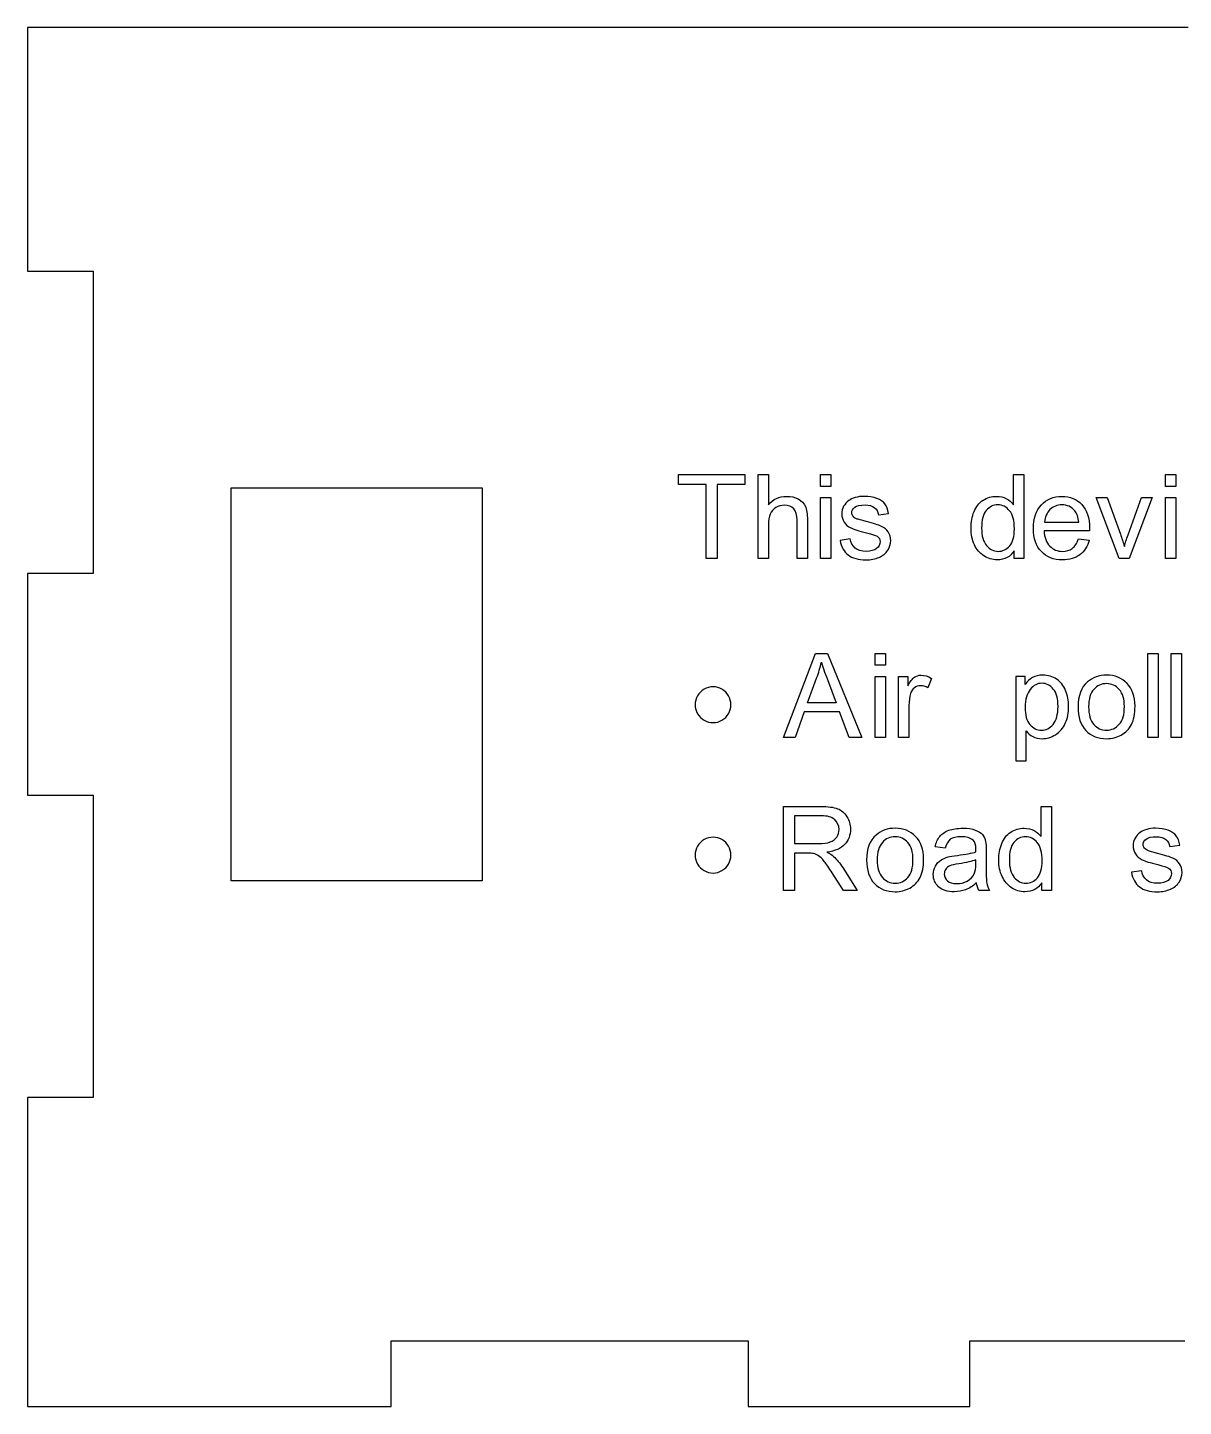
# Model space of a CAD drawing. Extents: x 18 to 213, y 13 to 206.
# Drawn here: x 17.7 to 70.6, y 13.9 to 77.1 of the extents above; entities that cross this region are included whole.
import ezdxf

# ---------------------------------------------------------------- set-up
doc = ezdxf.new("R2010")
doc.units = 0
doc.layers.get('0').update_dxf_attribs({"linetype": 'CONTINUOUS'})

msp = doc.modelspace()

# ---------------------------------------------------------------- linework, layer by layer
at = {"color": 7}
for p, q in [((34.197788, 77.072569), (17.697911, 77.072569)), ((17.697911, 77.072569), (17.697911, 65.922673)), ((50.847666, 77.072591), (34.197788, 77.072591)), ((34.197788, 77.072591), (34.197788, 77.072569)), ((50.847666, 77.072569), (50.847666, 77.072591)), ((60.697592, 77.072569), (50.847666, 77.072569)), ((70.847518, 77.072591), (60.697592, 77.072591)), ((60.697592, 77.072591), (60.697592, 77.072569)), ((17.697911, 65.922673), (20.697888, 65.922673)), ((20.697888, 65.922673), (20.697888, 52.072776)), ((20.697888, 52.072776), (17.697911, 52.072776)), ((17.697911, 52.072776), (17.697911, 41.92285)), ((17.697911, 41.92285), (20.697888, 41.92285)), ((20.697888, 41.92285), (20.697888, 28.072954)), ((20.697888, 28.072954), (17.697911, 28.072954)), ((17.697911, 28.072954), (17.697911, 13.923058)), ((34.347788, 13.923058), (34.347788, 16.923035)), ((34.347788, 16.923035), (50.697666, 16.923035)), ((50.697666, 16.923035), (50.697666, 13.923058)), ((60.847592, 13.923058), (60.847592, 16.923035)), ((60.847592, 16.923035), (70.697518, 16.923035)), ((17.697911, 13.923058), (34.347788, 13.923058)), ((50.697666, 13.923058), (60.847592, 13.923058))]:
    msp.add_line(p, q, dxfattribs=at)
at = {"color": 0}
for p, q in [((47.507114, 56.143918), (47.507114, 56.599918)), ((47.507114, 56.599918), (50.549114, 56.599918)), ((50.549114, 56.599918), (50.549114, 56.143918)), ((51.153114, 52.753918), (51.153114, 56.599918)), ((51.153114, 56.599918), (51.627114, 56.599918)), ((51.627114, 56.599918), (51.627114, 55.219918)), ((54.019114, 56.059918), (54.019114, 56.599918)), ((54.019114, 56.599918), (54.493114, 56.599918)), ((54.493114, 56.599918), (54.493114, 56.059918)), ((62.845114, 55.219918), (62.845114, 56.599918)), ((62.845114, 56.599918), (63.319114, 56.599918)), ((63.319114, 56.599918), (63.319114, 52.753918)), ((69.811114, 56.059918), (69.811114, 56.599918)), ((69.811114, 56.599918), (70.285114, 56.599918)), ((70.285114, 56.599918), (70.285114, 56.059918)), ((48.773114, 56.143918), (47.507114, 56.143918)), ((48.773114, 52.753918), (48.773114, 56.143918)), ((50.549114, 56.143918), (49.283114, 56.143918)), ((49.283114, 56.143918), (49.283114, 52.753918)), ((54.493114, 56.059918), (54.019114, 56.059918)), ((70.285114, 56.059918), (69.811114, 56.059918)), ((54.019114, 52.753918), (54.019114, 55.543918)), ((54.019114, 55.543918), (54.493114, 55.543918)), ((54.493114, 55.543918), (54.493114, 52.753918)), ((67.695114, 52.753918), (66.645114, 55.543918)), ((66.645114, 55.543918), (67.149114, 55.543918)), ((67.149114, 55.543918), (67.749114, 53.875918)), ((68.103114, 53.839918), (68.721114, 55.543918)), ((69.207114, 55.543918), (68.151114, 52.753918)), ((68.721114, 55.543918), (69.207114, 55.543918)), ((69.811114, 52.753918), (69.811114, 55.543918)), ((69.811114, 55.543918), (70.285114, 55.543918)), ((70.285114, 55.543918), (70.285114, 52.753918)), ((52.941114, 52.753918), (52.941114, 54.517918)), ((53.415114, 54.517918), (53.415114, 52.753918)), ((56.663114, 54.763918), (57.125114, 54.823918)), ((64.277114, 54.415918), (65.837114, 54.415918)), ((51.627114, 54.277918), (51.627114, 52.753918)), ((66.335114, 54.025918), (64.253114, 54.025918)), ((55.379114, 53.659918), (54.911114, 53.587918)), ((62.881114, 52.753918), (62.881114, 53.107918)), ((65.831114, 53.653918), (66.317114, 53.593918)), ((49.283114, 52.753918), (48.773114, 52.753918)), ((51.627114, 52.753918), (51.153114, 52.753918)), ((53.415114, 52.753918), (52.941114, 52.753918)), ((54.493114, 52.753918), (54.019114, 52.753918)), ((63.319114, 52.753918), (62.881114, 52.753918)), ((68.151114, 52.753918), (67.695114, 52.753918)), ((70.285114, 52.753918), (69.811114, 52.753918)), ((52.311315, 44.565146), (53.781315, 48.411146)), ((53.781315, 48.411146), (54.339315, 48.411146)), ((54.339315, 48.411146), (55.911315, 44.565146)), ((56.517248, 47.871146), (56.517248, 48.411146)), ((56.517248, 48.411146), (56.991248, 48.411146)), ((56.991248, 48.411146), (56.991248, 47.871146)), ((69.009315, 44.565146), (69.009315, 48.411146)), ((69.009315, 48.411146), (69.483315, 48.411146)), ((69.483315, 48.411146), (69.483315, 44.565146)), ((70.075315, 44.565146), (70.075315, 48.411146)), ((70.075315, 48.411146), (70.549315, 48.411146)), ((70.549315, 48.411146), (70.549315, 44.565146)), ((56.991248, 47.871146), (56.517248, 47.871146)), ((53.415315, 46.143146), (53.835315, 47.271146)), ((54.327315, 47.211146), (54.723315, 46.143146)), ((56.515315, 44.565146), (56.515315, 47.355146)), ((56.515315, 47.355146), (56.989315, 47.355146)), ((56.989315, 47.355146), (56.989315, 44.565146)), ((57.587315, 44.565146), (57.587315, 47.355146)), ((57.587315, 47.355146), (58.013315, 47.355146)), ((58.013315, 47.355146), (58.013315, 46.929146)), ((59.099315, 47.265146), (58.931315, 46.833146)), ((63.385315, 47.355146), (62.953315, 47.355146)), ((62.953315, 47.355146), (62.953315, 43.497146)), ((63.385315, 46.989146), (63.385315, 47.355146)), ((54.723315, 46.143146), (53.415315, 46.143146)), ((53.265315, 45.729146), (52.851315, 44.565146)), ((54.885315, 45.729146), (53.265315, 45.729146)), ((55.329315, 44.565146), (54.885315, 45.729146)), ((58.061315, 46.023146), (58.061315, 44.565146)), ((63.427315, 43.497146), (63.427315, 44.859146)), ((52.851315, 44.565146), (52.311315, 44.565146)), ((55.911315, 44.565146), (55.329315, 44.565146)), ((56.989315, 44.565146), (56.515315, 44.565146)), ((58.061315, 44.565146), (57.587315, 44.565146)), ((69.483315, 44.565146), (69.009315, 44.565146)), ((70.549315, 44.565146), (70.075315, 44.565146)), ((62.953315, 43.497146), (63.427315, 43.497146)), ((52.311315, 37.553731), (52.311315, 41.399731)), ((52.311315, 41.399731), (54.015315, 41.399731)), ((64.113315, 40.019731), (64.113315, 41.399731)), ((64.113315, 41.399731), (64.587315, 41.399731)), ((64.587315, 41.399731), (64.587315, 37.553731)), ((54.039315, 40.973731), (52.821315, 40.973731)), ((52.821315, 40.973731), (52.821315, 39.701731)), ((52.821315, 39.701731), (53.913315, 39.701731)), ((53.409315, 39.263731), (52.821315, 39.263731)), ((52.821315, 39.263731), (52.821315, 37.553731)), ((59.723315, 39.485731), (59.261315, 39.545731)), ((61.601315, 39.353731), (61.601315, 38.723731)), ((70.007315, 39.563731), (70.469315, 39.623731)), ((55.029315, 38.603731), (55.695315, 37.553731)), ((61.133315, 38.777731), (61.121315, 38.951731)), ((55.059315, 37.553731), (54.549315, 38.357731)), ((64.149315, 37.553731), (64.149315, 37.907731)), ((68.723315, 38.459731), (68.255315, 38.387731)), ((52.821315, 37.553731), (52.311315, 37.553731)), ((55.695315, 37.553731), (55.059315, 37.553731)), ((61.745315, 37.553731), (61.259315, 37.553731)), ((64.587315, 37.553731), (64.149315, 37.553731))]:
    msp.add_line(p, q, dxfattribs=at)
at = {"color": 4}
for p, q in [((27.022849, 55.997588), (38.522927, 55.997588)), ((27.022849, 37.997595), (27.022849, 55.997588)), ((38.522927, 55.997588), (38.522927, 37.997595)), ((38.522927, 37.997595), (27.022849, 37.997595))]:
    msp.add_line(p, q, dxfattribs=at)
at = {"color": 0}
for points in [[(51.627114, 55.219918), (51.843114, 55.471918), (52.119114, 55.603918), (52.455114, 55.603918)], [(52.455114, 55.603918), (52.659114, 55.603918), (52.839114, 55.567918), (52.995114, 55.483918)], [(56.015114, 55.603918), (55.871114, 55.603918), (55.733114, 55.585918), (55.607114, 55.549918)], [(56.597114, 55.507918), (56.429114, 55.573918), (56.231114, 55.603918), (56.015114, 55.603918)], [(61.459114, 55.423918), (61.639114, 55.543918), (61.849114, 55.603918), (62.077114, 55.603918)], [(62.077114, 55.603918), (62.245114, 55.603918), (62.395114, 55.567918), (62.527114, 55.495918)], [(64.127114, 55.213918), (64.367114, 55.471918), (64.685114, 55.603918), (65.069114, 55.603918)], [(65.069114, 55.603918), (65.441114, 55.603918), (65.741114, 55.477918), (65.981114, 55.225918)], [(51.969114, 55.087918), (51.849114, 55.015918), (51.759114, 54.919918), (51.705114, 54.793918)], [(52.359114, 55.195918), (52.221114, 55.195918), (52.089114, 55.159918), (51.969114, 55.087918)], [(52.791114, 55.033918), (52.689114, 55.141918), (52.545114, 55.195918), (52.359114, 55.195918)], [(52.941114, 54.517918), (52.941114, 54.751918), (52.893114, 54.925918), (52.791114, 55.033918)], [(52.995114, 55.483918), (53.139114, 55.399918), (53.247114, 55.285918), (53.319114, 55.141918)], [(53.319114, 55.141918), (53.379114, 55.003918), (53.415114, 54.793918), (53.415114, 54.517918)], [(55.073114, 55.147918), (55.013114, 55.039918), (54.989114, 54.919918), (54.989114, 54.799918)], [(55.307114, 55.411918), (55.211114, 55.339918), (55.133114, 55.249918), (55.073114, 55.147918)], [(55.607114, 55.549918), (55.475114, 55.507918), (55.379114, 55.459918), (55.307114, 55.411918)], [(55.445114, 54.853918), (55.445114, 54.949918), (55.493114, 55.033918), (55.583114, 55.105918)], [(55.583114, 55.105918), (55.679114, 55.177918), (55.835114, 55.213918), (56.051114, 55.213918)], [(56.051114, 55.213918), (56.237114, 55.213918), (56.381114, 55.171918), (56.477114, 55.093918)], [(56.477114, 55.093918), (56.585114, 55.009918), (56.645114, 54.901918), (56.663114, 54.763918)], [(56.963114, 55.255918), (56.879114, 55.363918), (56.759114, 55.447918), (56.597114, 55.507918)], [(57.125114, 54.823918), (57.095114, 55.003918), (57.041114, 55.147918), (56.963114, 55.255918)], [(61.045114, 54.901918), (61.135114, 55.129918), (61.273114, 55.303918), (61.459114, 55.423918)], [(61.603114, 54.955918), (61.465114, 54.787918), (61.393114, 54.517918), (61.393114, 54.145918)], [(62.131114, 55.213918), (61.921114, 55.213918), (61.747114, 55.129918), (61.603114, 54.955918)], [(62.671114, 54.943918), (62.527114, 55.123918), (62.347114, 55.213918), (62.131114, 55.213918)], [(62.527114, 55.495918), (62.659114, 55.429918), (62.761114, 55.339918), (62.845114, 55.219918)], [(62.893114, 54.109918), (62.893114, 54.487918), (62.821114, 54.763918), (62.671114, 54.943918)], [(63.767114, 54.127918), (63.767114, 54.595918), (63.887114, 54.955918), (64.127114, 55.213918)], [(64.523114, 54.997918), (64.379114, 54.853918), (64.295114, 54.661918), (64.277114, 54.415918)], [(65.069114, 55.213918), (64.853114, 55.213918), (64.673114, 55.141918), (64.523114, 54.997918)], [(65.657114, 54.943918), (65.507114, 55.123918), (65.309114, 55.213918), (65.069114, 55.213918)], [(65.837114, 54.415918), (65.819114, 54.643918), (65.759114, 54.823918), (65.657114, 54.943918)], [(65.981114, 55.225918), (66.215114, 54.973918), (66.335114, 54.613918), (66.335114, 54.151918)], [(51.705114, 54.793918), (51.657114, 54.673918), (51.627114, 54.499918), (51.627114, 54.277918)], [(54.989114, 54.799918), (54.989114, 54.661918), (55.025114, 54.535918), (55.091114, 54.427918)], [(55.091114, 54.427918), (55.163114, 54.313918), (55.265114, 54.223918), (55.397114, 54.163918)], [(55.505114, 54.691918), (55.463114, 54.739918), (55.445114, 54.793918), (55.445114, 54.853918)], [(55.685114, 54.565918), (55.601114, 54.601918), (55.541114, 54.643918), (55.505114, 54.691918)], [(56.105114, 54.445918), (55.871114, 54.511918), (55.733114, 54.553918), (55.685114, 54.565918)], [(56.807114, 54.229918), (56.675114, 54.289918), (56.441114, 54.361918), (56.105114, 54.445918)], [(60.907114, 54.145918), (60.907114, 54.421918), (60.949114, 54.673918), (61.045114, 54.901918)], [(55.397114, 54.163918), (55.529114, 54.097918), (55.769114, 54.019918), (56.117114, 53.935918)], [(56.117114, 53.935918), (56.381114, 53.869918), (56.543114, 53.815918), (56.603114, 53.773918)], [(56.603114, 53.773918), (56.699114, 53.713918), (56.741114, 53.629918), (56.741114, 53.527918)], [(57.113114, 53.977918), (57.041114, 54.085918), (56.939114, 54.169918), (56.807114, 54.229918)], [(57.227114, 53.575918), (57.227114, 53.737918), (57.185114, 53.869918), (57.113114, 53.977918)], [(61.063114, 53.389918), (60.961114, 53.605918), (60.907114, 53.857918), (60.907114, 54.145918)], [(61.393114, 54.145918), (61.393114, 53.791918), (61.465114, 53.527918), (61.621114, 53.347918)], [(62.677114, 53.335918), (62.821114, 53.503918), (62.893114, 53.761918), (62.893114, 54.109918)], [(64.127114, 53.071918), (63.887114, 53.317918), (63.767114, 53.671918), (63.767114, 54.127918)], [(64.253114, 54.025918), (64.265114, 53.725918), (64.355114, 53.491918), (64.511114, 53.323918)], [(66.335114, 54.151918), (66.335114, 54.127918), (66.335114, 54.085918), (66.335114, 54.025918)], [(67.749114, 53.875918), (67.809114, 53.695918), (67.869114, 53.503918), (67.929114, 53.311918)], [(67.929114, 53.311918), (67.965114, 53.455918), (68.025114, 53.635918), (68.103114, 53.839918)], [(54.911114, 53.587918), (54.965114, 53.287918), (55.085114, 53.065918), (55.277114, 52.921918)], [(55.601114, 53.233918), (55.481114, 53.335918), (55.403114, 53.479918), (55.379114, 53.659918)], [(56.099114, 53.083918), (55.883114, 53.083918), (55.715114, 53.137918), (55.601114, 53.233918)], [(56.585114, 53.215918), (56.477114, 53.125918), (56.315114, 53.083918), (56.099114, 53.083918)], [(56.741114, 53.527918), (56.741114, 53.407918), (56.687114, 53.299918), (56.585114, 53.215918)], [(56.693114, 52.807918), (56.867114, 52.885918), (56.999114, 52.993918), (57.089114, 53.131918)], [(57.089114, 53.131918), (57.185114, 53.275918), (57.227114, 53.419918), (57.227114, 53.575918)], [(61.495114, 52.879918), (61.309114, 52.999918), (61.165114, 53.167918), (61.063114, 53.389918)], [(61.621114, 53.347918), (61.765114, 53.173918), (61.945114, 53.083918), (62.149114, 53.083918)], [(62.881114, 53.107918), (62.707114, 52.831918), (62.449114, 52.693918), (62.101114, 52.693918)], [(62.149114, 53.083918), (62.353114, 53.083918), (62.533114, 53.167918), (62.677114, 53.335918)], [(65.093114, 52.693918), (64.685114, 52.693918), (64.367114, 52.819918), (64.127114, 53.071918)], [(64.511114, 53.323918), (64.667114, 53.167918), (64.859114, 53.083918), (65.099114, 53.083918)], [(65.099114, 53.083918), (65.267114, 53.083918), (65.417114, 53.125918), (65.543114, 53.221918)], [(65.543114, 53.221918), (65.663114, 53.305918), (65.759114, 53.449918), (65.831114, 53.653918)], [(66.317114, 53.593918), (66.245114, 53.311918), (66.101114, 53.089918), (65.891114, 52.927918)], [(55.277114, 52.921918), (55.469114, 52.765918), (55.745114, 52.693918), (56.105114, 52.693918)], [(56.105114, 52.693918), (56.321114, 52.693918), (56.519114, 52.735918), (56.693114, 52.807918)], [(62.101114, 52.693918), (61.885114, 52.693918), (61.681114, 52.753918), (61.495114, 52.879918)], [(65.891114, 52.927918), (65.687114, 52.771918), (65.417114, 52.693918), (65.093114, 52.693918)], [(53.835315, 47.271146), (53.925315, 47.517146), (53.997315, 47.763146), (54.051315, 48.015146)], [(54.051315, 48.015146), (54.111315, 47.799146), (54.207315, 47.535146), (54.327315, 47.211146)], [(58.313315, 47.319146), (58.403315, 47.379146), (58.505315, 47.415146), (58.613315, 47.415146)], [(58.613315, 47.415146), (58.769315, 47.415146), (58.931315, 47.367146), (59.099315, 47.265146)], [(64.195315, 47.415146), (64.009315, 47.415146), (63.853315, 47.379146), (63.727315, 47.307146)], [(64.825315, 47.229146), (64.639315, 47.355146), (64.429315, 47.415146), (64.195315, 47.415146)], [(67.115315, 47.415146), (66.767315, 47.415146), (66.479315, 47.307146), (66.239315, 47.103146)], [(68.051315, 47.037146), (67.805315, 47.289146), (67.493315, 47.415146), (67.115315, 47.415146)], [(48.681301, 46.769755), (48.557267, 46.698324), (48.452629, 46.593686), (48.381199, 46.469652)], [(49.091248, 46.8796), (48.948117, 46.879756), (48.805179, 46.841456), (48.681301, 46.769755)], [(49.501196, 46.769755), (49.377318, 46.841456), (49.23438, 46.879756), (49.091248, 46.8796)], [(49.801298, 46.469652), (49.729868, 46.593686), (49.62523, 46.698324), (49.501196, 46.769755)], [(58.013315, 46.929146), (58.121315, 47.127146), (58.217315, 47.259146), (58.313315, 47.319146)], [(58.313315, 46.833146), (58.235315, 46.773146), (58.175315, 46.689146), (58.139315, 46.575146)], [(58.589315, 46.929146), (58.487315, 46.929146), (58.397315, 46.899146), (58.313315, 46.833146)], [(58.931315, 46.833146), (58.823315, 46.893146), (58.709315, 46.929146), (58.589315, 46.929146)], [(63.727315, 47.307146), (63.595315, 47.235146), (63.481315, 47.127146), (63.385315, 46.989146)], [(63.619315, 46.761146), (63.463315, 46.575146), (63.385315, 46.305146), (63.385315, 45.945146)], [(64.147315, 47.043146), (63.949315, 47.043146), (63.775315, 46.953146), (63.619315, 46.761146)], [(64.675315, 46.779146), (64.531315, 46.953146), (64.351315, 47.043146), (64.147315, 47.043146)], [(64.891315, 45.981146), (64.891315, 46.335146), (64.819315, 46.599146), (64.675315, 46.779146)], [(65.239315, 46.713146), (65.143315, 46.941146), (65.005315, 47.109146), (64.825315, 47.229146)], [(66.239315, 47.103146), (65.951315, 46.851146), (65.807315, 46.473146), (65.807315, 45.963146)], [(66.527315, 46.761146), (66.371315, 46.587146), (66.293315, 46.323146), (66.293315, 45.963146)], [(67.115315, 47.025146), (66.881315, 47.025146), (66.683315, 46.941146), (66.527315, 46.761146)], [(67.697315, 46.761146), (67.541315, 46.935146), (67.349315, 47.025146), (67.115315, 47.025146)], [(67.931315, 45.975146), (67.931315, 46.317146), (67.853315, 46.581146), (67.697315, 46.761146)], [(68.417315, 45.999146), (68.417315, 46.443146), (68.291315, 46.791146), (68.051315, 47.037146)], [(48.381199, 46.469652), (48.309497, 46.345775), (48.271197, 46.202837), (48.271354, 46.059705)], [(49.911143, 46.059705), (49.911299, 46.202837), (49.872999, 46.345775), (49.801298, 46.469652)], [(58.139315, 46.575146), (58.091315, 46.407146), (58.061315, 46.227146), (58.061315, 46.023146)], [(65.377315, 45.981146), (65.377315, 46.245146), (65.329315, 46.491146), (65.239315, 46.713146)], [(48.271354, 46.059705), (48.271197, 45.916573), (48.309497, 45.773635), (48.381199, 45.649758)], [(48.381199, 45.649758), (48.452629, 45.525724), (48.557267, 45.421086), (48.681301, 45.349655)], [(49.501196, 45.349655), (49.62523, 45.421086), (49.729868, 45.525724), (49.801298, 45.649758)], [(49.801298, 45.649758), (49.872999, 45.773635), (49.911299, 45.916573), (49.911143, 46.059705)], [(63.385315, 45.945146), (63.385315, 45.585146), (63.457315, 45.321146), (63.601315, 45.153146)], [(64.669315, 45.159146), (64.813315, 45.339146), (64.891315, 45.609146), (64.891315, 45.981146)], [(65.221315, 45.213146), (65.329315, 45.441146), (65.377315, 45.699146), (65.377315, 45.981146)], [(65.807315, 45.963146), (65.807315, 45.489146), (65.927315, 45.129146), (66.167315, 44.877146)], [(66.293315, 45.963146), (66.293315, 45.609146), (66.371315, 45.339146), (66.527315, 45.159146)], [(67.697315, 45.165146), (67.853315, 45.339146), (67.931315, 45.609146), (67.931315, 45.975146)], [(68.255315, 45.153146), (68.363315, 45.357146), (68.417315, 45.639146), (68.417315, 45.999146)], [(48.681301, 45.349655), (48.805179, 45.277954), (48.948117, 45.239654), (49.091248, 45.23981)], [(49.091248, 45.23981), (49.23438, 45.239654), (49.377318, 45.277954), (49.501196, 45.349655)], [(63.427315, 44.859146), (63.511315, 44.751146), (63.613315, 44.667146), (63.733315, 44.607146)], [(63.601315, 45.153146), (63.745315, 44.985146), (63.919315, 44.895146), (64.129315, 44.895146)], [(64.129315, 44.895146), (64.333315, 44.895146), (64.513315, 44.979146), (64.669315, 45.159146)], [(64.777315, 44.685146), (64.975315, 44.811146), (65.125315, 44.985146), (65.221315, 45.213146)], [(66.167315, 44.877146), (66.407315, 44.625146), (66.725315, 44.505146), (67.115315, 44.505146)], [(66.527315, 45.159146), (66.683315, 44.985146), (66.875315, 44.895146), (67.115315, 44.895146)], [(67.115315, 44.895146), (67.343315, 44.895146), (67.541315, 44.985146), (67.697315, 45.165146)], [(67.787315, 44.673146), (67.991315, 44.793146), (68.147315, 44.949146), (68.255315, 45.153146)], [(63.733315, 44.607146), (63.865315, 44.535146), (64.003315, 44.505146), (64.159315, 44.505146)], [(64.159315, 44.505146), (64.375315, 44.505146), (64.585315, 44.565146), (64.777315, 44.685146)], [(67.115315, 44.505146), (67.355315, 44.505146), (67.583315, 44.565146), (67.787315, 44.673146)], [(54.015315, 41.399731), (54.357315, 41.399731), (54.615315, 41.369731), (54.795315, 41.297731)], [(54.795315, 41.297731), (54.975315, 41.231731), (55.113315, 41.111731), (55.221315, 40.931731)], [(54.663315, 40.799731), (54.531315, 40.913731), (54.327315, 40.973731), (54.039315, 40.973731)], [(54.861315, 40.349731), (54.861315, 40.529731), (54.795315, 40.679731), (54.663315, 40.799731)], [(55.221315, 40.931731), (55.329315, 40.757731), (55.383315, 40.565731), (55.383315, 40.349731)], [(48.681301, 39.882193), (48.557267, 39.810763), (48.452629, 39.706125), (48.381199, 39.582091)], [(49.091248, 39.992038), (48.948117, 39.992195), (48.805179, 39.953895), (48.681301, 39.882193)], [(49.501196, 39.882193), (49.377318, 39.953895), (49.23438, 39.992195), (49.091248, 39.992038)], [(49.801298, 39.582091), (49.729868, 39.706125), (49.62523, 39.810763), (49.501196, 39.882193)], [(54.459315, 39.773731), (54.591315, 39.821731), (54.687315, 39.893731), (54.759315, 40.001731)], [(54.759315, 40.001731), (54.825315, 40.109731), (54.861315, 40.223731), (54.861315, 40.349731)], [(55.383315, 40.349731), (55.383315, 40.079731), (55.299315, 39.851731), (55.119315, 39.659731)], [(56.557315, 40.091731), (56.269315, 39.839731), (56.125315, 39.461731), (56.125315, 38.951731)], [(57.433315, 40.403731), (57.085315, 40.403731), (56.797315, 40.295731), (56.557315, 40.091731)], [(57.433315, 40.013731), (57.199315, 40.013731), (57.001315, 39.929731), (56.845315, 39.749731)], [(58.369315, 40.025731), (58.123315, 40.277731), (57.811315, 40.403731), (57.433315, 40.403731)], [(58.015315, 39.749731), (57.859315, 39.923731), (57.667315, 40.013731), (57.433315, 40.013731)], [(58.735315, 38.987731), (58.735315, 39.431731), (58.609315, 39.779731), (58.369315, 40.025731)], [(59.261315, 39.545731), (59.303315, 39.737731), (59.375315, 39.899731), (59.471315, 40.025731)], [(59.471315, 40.025731), (59.567315, 40.145731), (59.705315, 40.235731), (59.885315, 40.307731)], [(59.957315, 39.899731), (59.855315, 39.821731), (59.777315, 39.683731), (59.723315, 39.485731)], [(59.885315, 40.307731), (60.065315, 40.367731), (60.281315, 40.403731), (60.521315, 40.403731)], [(60.455315, 40.013731), (60.233315, 40.013731), (60.065315, 39.977731), (59.957315, 39.899731)], [(61.001315, 39.851731), (60.881315, 39.959731), (60.695315, 40.013731), (60.455315, 40.013731)], [(60.521315, 40.403731), (60.761315, 40.403731), (60.953315, 40.379731), (61.103315, 40.319731)], [(61.133315, 39.449731), (61.133315, 39.641731), (61.091315, 39.773731), (61.001315, 39.851731)], [(61.103315, 40.319731), (61.247315, 40.265731), (61.361315, 40.193731), (61.433315, 40.109731)], [(61.433315, 40.109731), (61.499315, 40.025731), (61.547315, 39.917731), (61.577315, 39.785731)], [(61.577315, 39.785731), (61.589315, 39.707731), (61.601315, 39.563731), (61.601315, 39.353731)], [(62.313315, 39.701731), (62.403315, 39.929731), (62.541315, 40.103731), (62.727315, 40.223731)], [(62.727315, 40.223731), (62.907315, 40.343731), (63.117315, 40.403731), (63.345315, 40.403731)], [(63.399315, 40.013731), (63.189315, 40.013731), (63.015315, 39.929731), (62.871315, 39.755731)], [(63.345315, 40.403731), (63.513315, 40.403731), (63.663315, 40.367731), (63.795315, 40.295731)], [(63.939315, 39.743731), (63.795315, 39.923731), (63.615315, 40.013731), (63.399315, 40.013731)], [(63.795315, 40.295731), (63.927315, 40.229731), (64.029315, 40.139731), (64.113315, 40.019731)], [(68.417315, 39.947731), (68.357315, 39.839731), (68.333315, 39.719731), (68.333315, 39.599731)], [(68.651315, 40.211731), (68.555315, 40.139731), (68.477315, 40.049731), (68.417315, 39.947731)], [(68.951315, 40.349731), (68.819315, 40.307731), (68.723315, 40.259731), (68.651315, 40.211731)], [(68.789315, 39.653731), (68.789315, 39.749731), (68.837315, 39.833731), (68.927315, 39.905731)], [(68.927315, 39.905731), (69.023315, 39.977731), (69.179315, 40.013731), (69.395315, 40.013731)], [(69.359315, 40.403731), (69.215315, 40.403731), (69.077315, 40.385731), (68.951315, 40.349731)], [(69.941315, 40.307731), (69.773315, 40.373731), (69.575315, 40.403731), (69.359315, 40.403731)], [(69.395315, 40.013731), (69.581315, 40.013731), (69.725315, 39.971731), (69.821315, 39.893731)], [(69.821315, 39.893731), (69.929315, 39.809731), (69.989315, 39.701731), (70.007315, 39.563731)], [(70.307315, 40.055731), (70.223315, 40.163731), (70.103315, 40.247731), (69.941315, 40.307731)], [(70.469315, 39.623731), (70.439315, 39.803731), (70.385315, 39.947731), (70.307315, 40.055731)], [(48.381199, 39.582091), (48.309497, 39.458213), (48.271197, 39.315276), (48.271354, 39.172144)], [(48.271354, 39.172144), (48.271197, 39.029012), (48.309497, 38.886074), (48.381199, 38.762196)], [(49.911143, 39.172144), (49.911299, 39.315276), (49.872999, 39.458213), (49.801298, 39.582091)], [(49.801298, 38.762196), (49.872999, 38.886074), (49.911299, 39.029012), (49.911143, 39.172144)], [(53.691315, 39.245731), (53.637315, 39.257731), (53.541315, 39.263731), (53.409315, 39.263731)], [(53.925315, 39.143731), (53.853315, 39.191731), (53.775315, 39.221731), (53.691315, 39.245731)], [(53.913315, 39.701731), (54.141315, 39.701731), (54.327315, 39.725731), (54.459315, 39.773731)], [(55.119315, 39.659731), (54.945315, 39.479731), (54.675315, 39.359731), (54.303315, 39.305731)], [(54.303315, 39.305731), (54.435315, 39.245731), (54.537315, 39.179731), (54.609315, 39.113731)], [(56.845315, 39.749731), (56.689315, 39.575731), (56.611315, 39.311731), (56.611315, 38.951731)], [(58.249315, 38.963731), (58.249315, 39.305731), (58.171315, 39.569731), (58.015315, 39.749731)], [(59.861315, 39.089731), (59.951315, 39.113731), (60.089315, 39.137731), (60.281315, 39.161731)], [(60.281315, 39.161731), (60.665315, 39.203731), (60.947315, 39.257731), (61.133315, 39.323731)], [(61.133315, 39.323731), (61.133315, 39.383731), (61.133315, 39.425731), (61.133315, 39.449731)], [(62.175315, 38.945731), (62.175315, 39.221731), (62.217315, 39.473731), (62.313315, 39.701731)], [(62.871315, 39.755731), (62.733315, 39.587731), (62.661315, 39.317731), (62.661315, 38.945731)], [(64.161315, 38.909731), (64.161315, 39.287731), (64.089315, 39.563731), (63.939315, 39.743731)], [(68.333315, 39.599731), (68.333315, 39.461731), (68.369315, 39.335731), (68.435315, 39.227731)], [(68.435315, 39.227731), (68.507315, 39.113731), (68.609315, 39.023731), (68.741315, 38.963731)], [(68.849315, 39.491731), (68.807315, 39.539731), (68.789315, 39.593731), (68.789315, 39.653731)], [(69.029315, 39.365731), (68.945315, 39.401731), (68.885315, 39.443731), (68.849315, 39.491731)], [(69.449315, 39.245731), (69.215315, 39.311731), (69.077315, 39.353731), (69.029315, 39.365731)], [(70.151315, 39.029731), (70.019315, 39.089731), (69.785315, 39.161731), (69.449315, 39.245731)], [(48.381199, 38.762196), (48.452629, 38.638162), (48.557267, 38.533525), (48.681301, 38.462094)], [(49.501196, 38.462094), (49.62523, 38.533525), (49.729868, 38.638162), (49.801298, 38.762196)], [(54.183315, 38.885731), (54.087315, 39.005731), (54.003315, 39.095731), (53.925315, 39.143731)], [(54.549315, 38.357731), (54.405315, 38.585731), (54.279315, 38.759731), (54.183315, 38.885731)], [(54.609315, 39.113731), (54.753315, 38.981731), (54.897315, 38.807731), (55.029315, 38.603731)], [(56.125315, 38.951731), (56.125315, 38.477731), (56.245315, 38.117731), (56.485315, 37.865731)], [(56.611315, 38.951731), (56.611315, 38.597731), (56.689315, 38.327731), (56.845315, 38.147731)], [(58.015315, 38.153731), (58.171315, 38.327731), (58.249315, 38.597731), (58.249315, 38.963731)], [(58.573315, 38.141731), (58.681315, 38.345731), (58.735315, 38.627731), (58.735315, 38.987731)], [(59.177315, 38.291731), (59.177315, 38.423731), (59.207315, 38.549731), (59.273315, 38.663731)], [(59.273315, 38.663731), (59.333315, 38.771731), (59.411315, 38.861731), (59.519315, 38.933731)], [(59.519315, 38.933731), (59.615315, 38.999731), (59.729315, 39.053731), (59.861315, 39.089731)], [(59.747315, 38.525731), (59.705315, 38.465731), (59.681315, 38.387731), (59.681315, 38.303731)], [(59.933315, 38.681731), (59.855315, 38.645731), (59.795315, 38.597731), (59.747315, 38.525731)], [(60.347315, 38.771731), (60.155315, 38.747731), (60.017315, 38.717731), (59.933315, 38.681731)], [(61.121315, 38.951731), (60.953315, 38.885731), (60.695315, 38.825731), (60.347315, 38.771731)], [(61.055315, 38.309731), (61.103315, 38.417731), (61.133315, 38.573731), (61.133315, 38.777731)], [(61.601315, 38.723731), (61.601315, 38.291731), (61.607315, 38.009731), (61.631315, 37.889731)], [(62.331315, 38.189731), (62.229315, 38.405731), (62.175315, 38.657731), (62.175315, 38.945731)], [(62.661315, 38.945731), (62.661315, 38.591731), (62.733315, 38.327731), (62.889315, 38.147731)], [(63.945315, 38.135731), (64.089315, 38.303731), (64.161315, 38.561731), (64.161315, 38.909731)], [(68.741315, 38.963731), (68.873315, 38.897731), (69.113315, 38.819731), (69.461315, 38.735731)], [(69.461315, 38.735731), (69.725315, 38.669731), (69.887315, 38.615731), (69.947315, 38.573731)], [(69.947315, 38.573731), (70.043315, 38.513731), (70.085315, 38.429731), (70.085315, 38.327731)], [(70.457315, 38.777731), (70.385315, 38.885731), (70.283315, 38.969731), (70.151315, 39.029731)], [(70.571315, 38.375731), (70.571315, 38.537731), (70.529315, 38.669731), (70.457315, 38.777731)], [(48.681301, 38.462094), (48.805179, 38.390393), (48.948117, 38.352093), (49.091248, 38.352249)], [(49.091248, 38.352249), (49.23438, 38.352093), (49.377318, 38.390393), (49.501196, 38.462094)], [(56.845315, 38.147731), (57.001315, 37.973731), (57.193315, 37.883731), (57.433315, 37.883731)], [(57.433315, 37.883731), (57.661315, 37.883731), (57.859315, 37.973731), (58.015315, 38.153731)], [(58.105315, 37.661731), (58.309315, 37.781731), (58.465315, 37.937731), (58.573315, 38.141731)], [(59.423315, 37.715731), (59.261315, 37.865731), (59.177315, 38.057731), (59.177315, 38.291731)], [(59.681315, 38.303731), (59.681315, 38.183731), (59.729315, 38.075731), (59.825315, 37.991731)], [(59.825315, 37.991731), (59.921315, 37.907731), (60.059315, 37.865731), (60.251315, 37.865731)], [(60.251315, 37.865731), (60.431315, 37.865731), (60.593315, 37.901731), (60.737315, 37.985731)], [(61.163315, 37.901731), (60.995315, 37.757731), (60.827315, 37.649731), (60.659315, 37.583731)], [(60.737315, 37.985731), (60.881315, 38.063731), (60.983315, 38.171731), (61.055315, 38.309731)], [(61.259315, 37.553731), (61.211315, 37.649731), (61.181315, 37.769731), (61.163315, 37.901731)], [(61.631315, 37.889731), (61.649315, 37.775731), (61.685315, 37.661731), (61.745315, 37.553731)], [(62.763315, 37.679731), (62.577315, 37.799731), (62.433315, 37.967731), (62.331315, 38.189731)], [(62.889315, 38.147731), (63.033315, 37.973731), (63.213315, 37.883731), (63.417315, 37.883731)], [(64.149315, 37.907731), (63.975315, 37.631731), (63.717315, 37.493731), (63.369315, 37.493731)], [(63.417315, 37.883731), (63.621315, 37.883731), (63.801315, 37.967731), (63.945315, 38.135731)], [(68.255315, 38.387731), (68.309315, 38.087731), (68.429315, 37.865731), (68.621315, 37.721731)], [(68.945315, 38.033731), (68.825315, 38.135731), (68.747315, 38.279731), (68.723315, 38.459731)], [(69.443315, 37.883731), (69.227315, 37.883731), (69.059315, 37.937731), (68.945315, 38.033731)], [(69.929315, 38.015731), (69.821315, 37.925731), (69.659315, 37.883731), (69.443315, 37.883731)], [(70.085315, 38.327731), (70.085315, 38.207731), (70.031315, 38.099731), (69.929315, 38.015731)], [(70.037315, 37.607731), (70.211315, 37.685731), (70.343315, 37.793731), (70.433315, 37.931731)], [(70.433315, 37.931731), (70.529315, 38.075731), (70.571315, 38.219731), (70.571315, 38.375731)], [(56.485315, 37.865731), (56.725315, 37.613731), (57.043315, 37.493731), (57.433315, 37.493731)], [(57.433315, 37.493731), (57.673315, 37.493731), (57.901315, 37.553731), (58.105315, 37.661731)], [(60.137315, 37.493731), (59.831315, 37.493731), (59.591315, 37.565731), (59.423315, 37.715731)], [(60.659315, 37.583731), (60.503315, 37.523731), (60.329315, 37.493731), (60.137315, 37.493731)], [(63.369315, 37.493731), (63.153315, 37.493731), (62.949315, 37.553731), (62.763315, 37.679731)], [(68.621315, 37.721731), (68.813315, 37.565731), (69.089315, 37.493731), (69.449315, 37.493731)], [(69.449315, 37.493731), (69.665315, 37.493731), (69.863315, 37.535731), (70.037315, 37.607731)]]:
    msp.add_open_spline(points, degree=3, dxfattribs=at)

doc.saveas('drawing.dxf')
